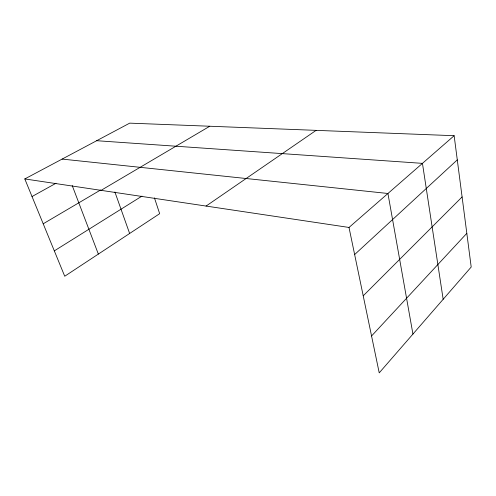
<?xml version="1.0" encoding="UTF-8"?>
<svg xmlns="http://www.w3.org/2000/svg" width="496" height="496" viewBox="0 0 496 496"><rect width="100%" height="100%" fill="white"/><g stroke="black" fill="none" stroke-linecap="round" stroke-linejoin="round"><path stroke-width="0.74" d="M371.56 335.978L466.823 233.325M363.215 295.821L462.098 196.937M354.64 254.566L457.287 159.879M349.01 227.453L454.144 135.706L471.2 267.034L379.223 372.862L349.01 227.453L24.8 178.938L64.728 276.241L159.662 213.683L154.43 197.867M206.082 206.063L316.119 130.355M54.318 250.871L141.98 196.1M101.085 190.352L209.777 126.238M43.208 223.789L100.601 189.98M32.023 196.54L56.005 183.253M24.8 178.938L129.71 123.138L454.144 135.706M96.677 140.709L422.449 163.364L443.164 299.293M62.118 159.086L387.934 193.483L412.939 334.068M72.224 185.578L98.351 254.088M114.892 191.977L129.63 233.473"/></g></svg>
